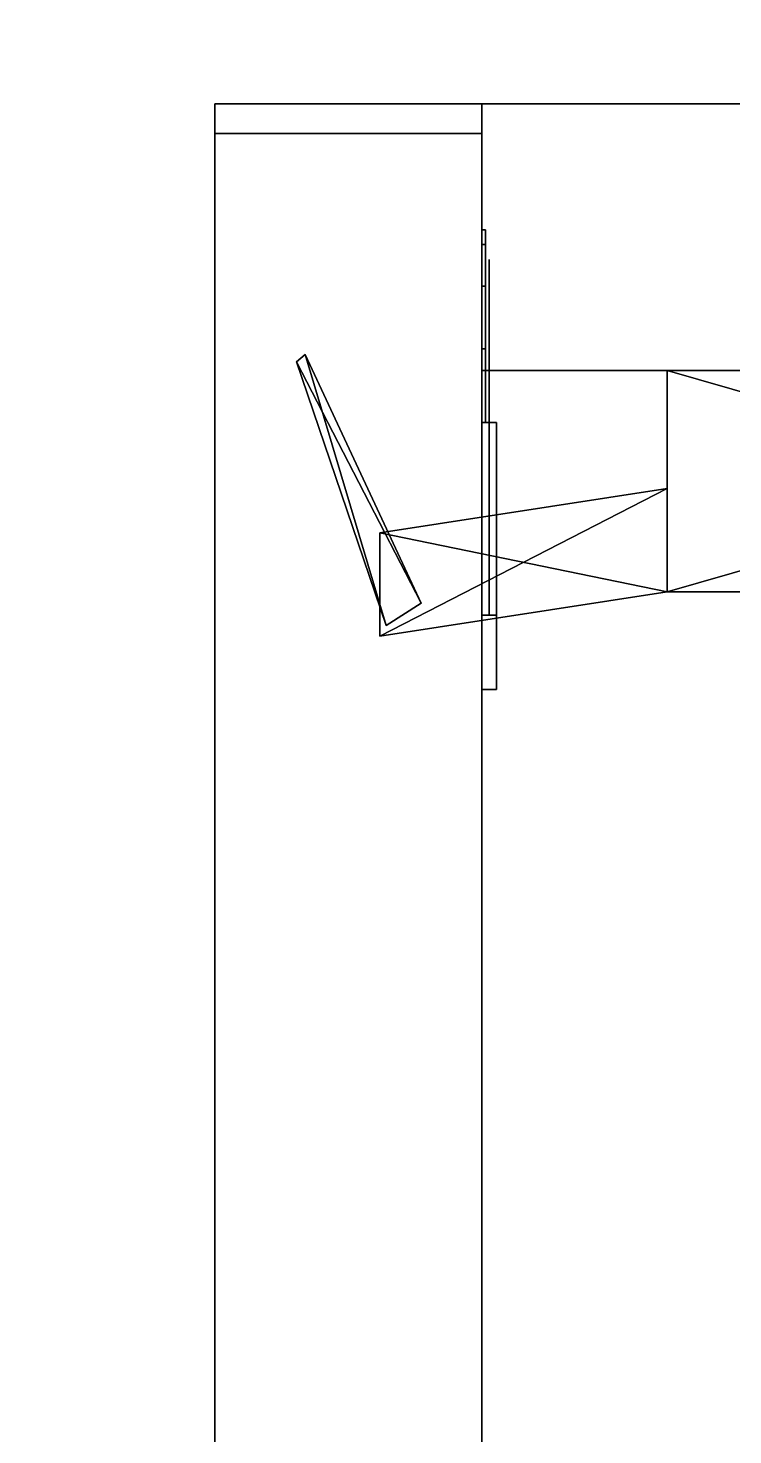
# Model space of a CAD drawing. Extents: x -150 to 2334, y -150 to 2984.
# Drawn here: x 1583.4 to 1630.9, y 2148 to 2242.9 of the extents above; entities that cross this region are included whole.
import ezdxf

# ---------------------------------------------------------------- set-up
doc = ezdxf.new("R2010")
doc.units = 0
for name, color, linetype in [('LAYER0', 7, 'CONTINUOUS'), ('LAYER176', 251, 'CONTINUOUS'), ('LAYER276', 7, 'CONTINUOUS'), ('LAYER311', 7, 'CONTINUOUS'), ('LAYER349', 28, 'CONTINUOUS'), ('LAYER350', 253, 'CONTINUOUS'), ('LAYER351', 28, 'CONTINUOUS'), ('LAYER352', 253, 'CONTINUOUS'), ('LAYER353', 28, 'CONTINUOUS'), ('LAYER354', 253, 'CONTINUOUS'), ('LAYER355', 28, 'CONTINUOUS'), ('LAYER356', 253, 'CONTINUOUS'), ('LAYER357', 28, 'CONTINUOUS'), ('LAYER358', 253, 'CONTINUOUS'), ('LAYER359', 251, 'CONTINUOUS'), ('LAYER727', 251, 'CONTINUOUS'), ('LAYER731', 251, 'CONTINUOUS')]:
    doc.layers.add(name, color=color, linetype=linetype)

msp = doc.modelspace()

# ---------------------------------------------------------------- linework, layer by layer
at = {"layer": 'LAYER0', "invisible_edges": 1}
for points in [[(2334, 2984, -5), (-150, -150, -5), (-150, 2984, -5), (2334, 2984, -5)], [(-150, -150, -5), (2334, 2984, -5), (2334, -150, -5), (-150, -150, -5)], [(2334, -150), (-150, 2984), (-150, -150), (2334, -150)], [(-150, 2984), (2334, -150), (2334, 2984), (-150, 2984)]]:
    msp.add_3dface(points, dxfattribs=at)
at = {"layer": 'LAYER176', "invisible_edges": 1}
for points in [[(2164, 2237.792), (1614, 2219.792), (1614, 2237.792), (2164, 2237.792)], [(1614, 2219.792), (2164, 2237.792), (2164, 2219.792), (1614, 2219.792)], [(1614, 2237.792, 2350), (1614, 2219.792), (1614, 2219.792, 2350), (1614, 2237.792, 2350)], [(1614, 2219.792), (1614, 2237.792, 2350), (1614, 2237.792), (1614, 2219.792)], [(2164, 2219.792, 2350), (1614, 2237.792, 2350), (1614, 2219.792, 2350), (2164, 2219.792, 2350)], [(1614, 2237.792, 2350), (2164, 2219.792, 2350), (2164, 2237.792, 2350), (1614, 2237.792, 2350)], [(1614, 2237.792, 2350), (2164, 2237.792), (1614, 2237.792), (1614, 2237.792, 2350)], [(2164, 2237.792), (1614, 2237.792, 2350), (2164, 2237.792, 2350), (2164, 2237.792)], [(2164, 2219.792, 2350), (1614, 2219.792), (2164, 2219.792), (2164, 2219.792, 2350)], [(1614, 2219.792), (2164, 2219.792, 2350), (1614, 2219.792, 2350), (1614, 2219.792)]]:
    msp.add_3dface(points, dxfattribs=at)
at = {"layer": 'LAYER276', "invisible_edges": 1}
for points in [[(2164, 1507.122, 80), (1614, 2219.792, 80), (2164, 2219.792, 80), (2164, 1507.122, 80)], [(1614, 2219.792, 80), (2164, 1507.122, 80), (1614, 1507.122, 80), (1614, 2219.792, 80)], [(2164, 2219.792, 98), (1614, 2219.792, 80), (1614, 2219.792, 98), (2164, 2219.792, 98)], [(1614, 2219.792, 80), (2164, 2219.792, 98), (2164, 2219.792, 80), (1614, 2219.792, 80)], [(1614, 1507.122, 98), (1614, 2219.792, 80), (1614, 1507.122, 80), (1614, 1507.122, 98)], [(1614, 2219.792, 80), (1614, 1507.122, 98), (1614, 2219.792, 98), (1614, 2219.792, 80)], [(1614, 1507.122, 98), (2164, 2219.792, 98), (1614, 2219.792, 98), (1614, 1507.122, 98)], [(2164, 2219.792, 98), (1614, 1507.122, 98), (2164, 1507.122, 98), (2164, 2219.792, 98)]]:
    msp.add_3dface(points, dxfattribs=at)
at = {"layer": 'LAYER311', "invisible_edges": 1}
for points in [[(2164, 2219.792, 2349), (1614, 1507.122, 2349), (2164, 1507.122, 2349), (2164, 2219.792, 2349)], [(1614, 1507.122, 2349), (2164, 2219.792, 2349), (1614, 2219.792, 2349), (1614, 1507.122, 2349)], [(2164, 2219.792, 2349), (1614, 2219.792, 2331), (1614, 2219.792, 2349), (2164, 2219.792, 2349)], [(1614, 2219.792, 2331), (2164, 2219.792, 2349), (2164, 2219.792, 2331), (1614, 2219.792, 2331)], [(1614, 2219.792, 2331), (1614, 1507.122, 2349), (1614, 2219.792, 2349), (1614, 2219.792, 2331)], [(1614, 1507.122, 2349), (1614, 2219.792, 2331), (1614, 1507.122, 2331), (1614, 1507.122, 2349)], [(1614, 2219.792, 2331), (2164, 1507.122, 2331), (1614, 1507.122, 2331), (1614, 2219.792, 2331)], [(2164, 1507.122, 2331), (1614, 2219.792, 2331), (2164, 2219.792, 2331), (2164, 1507.122, 2331)]]:
    msp.add_3dface(points, dxfattribs=at)
at = {"layer": 'LAYER349'}
for points, invisible_edges in [([(1614.25, 2228.302, 178.0251), (1614.25, 2229.292, 183), (1614.25, 2227.292, 183), (1614.25, 2227.292, 177.5)], 10), ([(1614.25, 2229.292, 183), (1614.25, 2228.302, 187.9749), (1614.25, 2227.292, 188.5), (1614.25, 2227.292, 183)], 10), ([(1614.25, 2225.484, 173.8076), (1614.25, 2228.302, 178.0251), (1614.25, 2227.292, 177.5), (1614.25, 2223.792, 177.5)], 10), ([(1614.25, 2228.302, 187.9749), (1614.25, 2225.484, 192.1924), (1614.25, 2223.792, 188.5), (1614.25, 2227.292, 188.5)], 10), ([(1614.5, 2227.292, 188.5), (1614.5, 2227.292, 177.5), (1614.5, 2220.292, 177.5), (1614.5, 2220.501, 188.3167)], 4), ([(1614.25, 2221.267, 170.9896), (1614.25, 2225.484, 173.8076), (1614.25, 2223.792, 177.5), (1614.25, 2220.292, 177.5)], 10), ([(1614.25, 2225.484, 192.1924), (1614.25, 2221.267, 195.0104), (1614.25, 2220.292, 188.5), (1614.25, 2223.792, 188.5)], 10), ([(1614.25, 2216.292, 170), (1614.25, 2221.267, 170.9896), (1614.25, 2220.292, 177.5), (1614.25, 2216.292, 174)], 2), ([(1614.25, 2221.267, 195.0104), (1614.25, 2216.292, 196), (1614.25, 2216.292, 192), (1614.25, 2220.292, 188.5)], 8), ([(1614.5, 2220.501, 188.3167), (1614.5, 2220.292, 177.5), (1614.5, 2216.292, 174), (1614.5, 2216.292, 192)], 5), ([(1614.5, 2216.292, 192), (1614.5, 2216.292, 174), (1614.5, 2203.292, 174), (1614.5, 2203.292, 192)], 1), ([(1615, 2198.292, 162), (1615, 2203.292, 174), (1615, 2216.292, 174), (1615, 2216.292, 162)], 1), ([(1615, 2198.292, 204), (1615, 2203.292, 192), (1615, 2216.292, 192), (1615, 2216.292, 204)], 1), ([(1615, 2198.292, 204), (1615, 2198.292, 162), (1615, 2203.292, 174), (1615, 2203.292, 192)], 10)]:
    msp.add_3dface(points, dxfattribs=dict(at, invisible_edges=invisible_edges))
for points in [[(1614, 2216.292, 174), (1614, 2216.292, 162), (1614, 2216.292, 174)], [(1614, 2216.292, 192), (1614, 2216.292, 204), (1614, 2216.292, 192)], [(1615, 2203.292, 174), (1614, 2203.292, 174), (1614, 2216.292, 174), (1615, 2216.292, 174)], [(1615, 2216.292, 174), (1614, 2216.292, 174), (1614, 2216.292, 162), (1615, 2216.292, 162)], [(1615, 2216.292, 162), (1614, 2216.292, 162), (1614, 2198.292, 162), (1615, 2198.292, 162)], [(1615, 2203.292, 192), (1614, 2203.292, 192), (1614, 2216.292, 192), (1615, 2216.292, 192)], [(1615, 2216.292, 192), (1614, 2216.292, 192), (1614, 2216.292, 204), (1615, 2216.292, 204)], [(1615, 2216.292, 204), (1614, 2216.292, 204), (1614, 2198.292, 204), (1615, 2198.292, 204)], [(1614, 2198.292, 162), (1614, 2216.292, 162), (1614, 2216.292, 204), (1614, 2198.292, 204)], [(1615, 2198.292, 162), (1615, 2216.292, 162), (1615, 2216.292, 162), (1615, 2198.292, 162)], [(1615, 2198.292, 204), (1615, 2216.292, 204), (1615, 2216.292, 204), (1615, 2198.292, 204)], [(1614, 2203.292, 174), (1614, 2203.292, 192), (1614, 2203.292, 174)], [(1615, 2203.292, 174), (1614, 2203.292, 174), (1614, 2203.292, 192), (1615, 2203.292, 192)], [(1615, 2198.292, 204), (1614, 2198.292, 204), (1615, 2198.292, 204)], [(1614, 2198.292, 162), (1614, 2198.292, 204), (1615, 2198.292, 204), (1615, 2198.292, 162)]]:
    msp.add_3dface(points, dxfattribs=at)
at = {"layer": 'LAYER350'}
for points in [[(1609.925, 2204.1, 177.3477), (1601.5, 2220.383, 177.3477), (1602.077, 2220.874, 177.3477), (1609.925, 2204.1, 177.3477)], [(1601.5, 2220.383, 188.652), (1607.544, 2202.61, 188.652), (1602.077, 2220.874, 188.652), (1601.5, 2220.383, 188.652)], [(1602.077, 2220.874, 188.652), (1607.544, 2202.61, 188.652), (1609.925, 2204.1, 188.652), (1602.077, 2220.874, 188.652)], [(1607.544, 2202.61, 177.3477), (1601.5, 2220.383, 177.3477), (1609.925, 2204.1, 177.3477), (1607.544, 2202.61, 177.3477)], [(1607.544, 2202.61, 177.3477), (1601.5, 2220.383, 188.652), (1601.5, 2220.383, 177.3477), (1607.544, 2202.61, 177.3477)], [(1607.544, 2202.61, 188.652), (1601.5, 2220.383, 188.652), (1607.544, 2202.61, 177.3477), (1607.544, 2202.61, 188.652)], [(1678.5, 2219.792, 176.2174), (1626.5, 2204.871, 176.2174), (1626.5, 2219.792, 176.2174), (1678.5, 2219.792, 176.2174)], [(1678.5, 2204.871, 176.2174), (1626.5, 2204.871, 176.2174), (1678.5, 2219.792, 176.2174), (1678.5, 2204.871, 176.2174)], [(1626.5, 2219.792, 189.7826), (1678.5, 2204.871, 189.7826), (1678.5, 2219.792, 189.7826), (1626.5, 2219.792, 189.7826)], [(1626.5, 2204.871, 189.7826), (1678.5, 2204.871, 189.7826), (1626.5, 2219.792, 189.7826), (1626.5, 2204.871, 189.7826)], [(1626.5, 2211.834, 176.2174), (1607.135, 2201.886, 176.2174), (1607.135, 2208.85, 176.2174), (1626.5, 2211.834, 176.2174)], [(1626.5, 2204.871, 176.2174), (1607.135, 2201.886, 176.2174), (1626.5, 2211.834, 176.2174), (1626.5, 2204.871, 176.2174)], [(1607.135, 2208.85, 189.7826), (1626.5, 2204.871, 189.7826), (1626.5, 2211.834, 189.7826), (1607.135, 2208.85, 189.7826)], [(1607.135, 2201.886, 189.7826), (1626.5, 2204.871, 189.7826), (1607.135, 2208.85, 189.7826), (1607.135, 2201.886, 189.7826)], [(1626.5, 2204.871, 176.2174), (1607.135, 2201.886, 189.7826), (1607.135, 2201.886, 176.2174), (1626.5, 2204.871, 176.2174)], [(1626.5, 2204.871, 189.7826), (1607.135, 2201.886, 189.7826), (1626.5, 2204.871, 176.2174), (1626.5, 2204.871, 189.7826)], [(1678.5, 2204.871, 176.2174), (1626.5, 2204.871, 189.7826), (1626.5, 2204.871, 176.2174), (1678.5, 2204.871, 176.2174)], [(1678.5, 2204.871, 189.7826), (1626.5, 2204.871, 189.7826), (1678.5, 2204.871, 176.2174), (1678.5, 2204.871, 189.7826)]]:
    msp.add_3dface(points, dxfattribs=at)
at = {"layer": 'LAYER351'}
for points, invisible_edges in [([(1614.25, 2228.302, 694.0251), (1614.25, 2229.292, 699), (1614.25, 2227.292, 699), (1614.25, 2227.292, 693.5)], 10), ([(1614.25, 2229.292, 699), (1614.25, 2228.302, 703.9749), (1614.25, 2227.292, 704.5), (1614.25, 2227.292, 699)], 10), ([(1614.25, 2225.484, 689.8076), (1614.25, 2228.302, 694.0251), (1614.25, 2227.292, 693.5), (1614.25, 2223.792, 693.5)], 10), ([(1614.25, 2228.302, 703.9749), (1614.25, 2225.484, 708.1924), (1614.25, 2223.792, 704.5), (1614.25, 2227.292, 704.5)], 10), ([(1614.5, 2227.292, 704.5), (1614.5, 2227.292, 693.5), (1614.5, 2220.292, 693.5), (1614.5, 2220.501, 704.3167)], 4), ([(1614.25, 2221.267, 686.9896), (1614.25, 2225.484, 689.8076), (1614.25, 2223.792, 693.5), (1614.25, 2220.292, 693.5)], 10), ([(1614.25, 2225.484, 708.1924), (1614.25, 2221.267, 711.0104), (1614.25, 2220.292, 704.5), (1614.25, 2223.792, 704.5)], 10), ([(1614.25, 2216.292, 686), (1614.25, 2221.267, 686.9896), (1614.25, 2220.292, 693.5), (1614.25, 2216.292, 690)], 2), ([(1614.25, 2221.267, 711.0104), (1614.25, 2216.292, 712), (1614.25, 2216.292, 708), (1614.25, 2220.292, 704.5)], 8), ([(1614.5, 2220.501, 704.3167), (1614.5, 2220.292, 693.5), (1614.5, 2216.292, 690), (1614.5, 2216.292, 708)], 5), ([(1614.5, 2216.292, 708), (1614.5, 2216.292, 690), (1614.5, 2203.292, 690), (1614.5, 2203.292, 708)], 1), ([(1615, 2198.292, 678), (1615, 2203.292, 690), (1615, 2216.292, 690), (1615, 2216.292, 678)], 1), ([(1615, 2198.292, 720), (1615, 2203.292, 708), (1615, 2216.292, 708), (1615, 2216.292, 720)], 1), ([(1615, 2198.292, 720), (1615, 2198.292, 678), (1615, 2203.292, 690), (1615, 2203.292, 708)], 10)]:
    msp.add_3dface(points, dxfattribs=dict(at, invisible_edges=invisible_edges))
for points in [[(1614, 2216.292, 690), (1614, 2216.292, 678), (1614, 2216.292, 690)], [(1614, 2216.292, 708), (1614, 2216.292, 720), (1614, 2216.292, 708)], [(1615, 2203.292, 690), (1614, 2203.292, 690), (1614, 2216.292, 690), (1615, 2216.292, 690)], [(1615, 2216.292, 690), (1614, 2216.292, 690), (1614, 2216.292, 678), (1615, 2216.292, 678)], [(1615, 2216.292, 678), (1614, 2216.292, 678), (1614, 2198.292, 678), (1615, 2198.292, 678)], [(1615, 2203.292, 708), (1614, 2203.292, 708), (1614, 2216.292, 708), (1615, 2216.292, 708)], [(1615, 2216.292, 708), (1614, 2216.292, 708), (1614, 2216.292, 720), (1615, 2216.292, 720)], [(1615, 2216.292, 720), (1614, 2216.292, 720), (1614, 2198.292, 720), (1615, 2198.292, 720)], [(1614, 2198.292, 678), (1614, 2216.292, 678), (1614, 2216.292, 720), (1614, 2198.292, 720)], [(1615, 2198.292, 678), (1615, 2216.292, 678), (1615, 2216.292, 678), (1615, 2198.292, 678)], [(1615, 2198.292, 720), (1615, 2216.292, 720), (1615, 2216.292, 720), (1615, 2198.292, 720)], [(1614, 2203.292, 690), (1614, 2203.292, 708), (1614, 2203.292, 690)], [(1615, 2203.292, 690), (1614, 2203.292, 690), (1614, 2203.292, 708), (1615, 2203.292, 708)], [(1615, 2198.292, 720), (1614, 2198.292, 720), (1615, 2198.292, 720)], [(1614, 2198.292, 678), (1614, 2198.292, 720), (1615, 2198.292, 720), (1615, 2198.292, 678)]]:
    msp.add_3dface(points, dxfattribs=at)
at = {"layer": 'LAYER352'}
for points in [[(1609.925, 2204.1, 693.3477), (1601.5, 2220.383, 693.3477), (1602.077, 2220.874, 693.3477), (1609.925, 2204.1, 693.3477)], [(1601.5, 2220.383, 704.652), (1607.544, 2202.61, 704.652), (1602.077, 2220.874, 704.652), (1601.5, 2220.383, 704.652)], [(1602.077, 2220.874, 704.652), (1607.544, 2202.61, 704.652), (1609.925, 2204.1, 704.652), (1602.077, 2220.874, 704.652)], [(1607.544, 2202.61, 693.3477), (1601.5, 2220.383, 693.3477), (1609.925, 2204.1, 693.3477), (1607.544, 2202.61, 693.3477)], [(1607.544, 2202.61, 693.3477), (1601.5, 2220.383, 704.652), (1601.5, 2220.383, 693.3477), (1607.544, 2202.61, 693.3477)], [(1607.544, 2202.61, 704.652), (1601.5, 2220.383, 704.652), (1607.544, 2202.61, 693.3477), (1607.544, 2202.61, 704.652)], [(1678.5, 2219.792, 692.2174), (1626.5, 2204.871, 692.2174), (1626.5, 2219.792, 692.2174), (1678.5, 2219.792, 692.2174)], [(1678.5, 2204.871, 692.2174), (1626.5, 2204.871, 692.2174), (1678.5, 2219.792, 692.2174), (1678.5, 2204.871, 692.2174)], [(1626.5, 2219.792, 705.7826), (1678.5, 2204.871, 705.7826), (1678.5, 2219.792, 705.7826), (1626.5, 2219.792, 705.7826)], [(1626.5, 2204.871, 705.7826), (1678.5, 2204.871, 705.7826), (1626.5, 2219.792, 705.7826), (1626.5, 2204.871, 705.7826)], [(1626.5, 2211.834, 692.2174), (1607.135, 2201.886, 692.2174), (1607.135, 2208.85, 692.2174), (1626.5, 2211.834, 692.2174)], [(1626.5, 2204.871, 692.2174), (1607.135, 2201.886, 692.2174), (1626.5, 2211.834, 692.2174), (1626.5, 2204.871, 692.2174)], [(1607.135, 2208.85, 705.7826), (1626.5, 2204.871, 705.7826), (1626.5, 2211.834, 705.7826), (1607.135, 2208.85, 705.7826)], [(1607.135, 2201.886, 705.7826), (1626.5, 2204.871, 705.7826), (1607.135, 2208.85, 705.7826), (1607.135, 2201.886, 705.7826)], [(1626.5, 2204.871, 692.2174), (1607.135, 2201.886, 705.7826), (1607.135, 2201.886, 692.2174), (1626.5, 2204.871, 692.2174)], [(1626.5, 2204.871, 705.7826), (1607.135, 2201.886, 705.7826), (1626.5, 2204.871, 692.2174), (1626.5, 2204.871, 705.7826)], [(1678.5, 2204.871, 692.2174), (1626.5, 2204.871, 705.7826), (1626.5, 2204.871, 692.2174), (1678.5, 2204.871, 692.2174)], [(1678.5, 2204.871, 705.7826), (1626.5, 2204.871, 705.7826), (1678.5, 2204.871, 692.2174), (1678.5, 2204.871, 705.7826)]]:
    msp.add_3dface(points, dxfattribs=at)
at = {"layer": 'LAYER353'}
for points, invisible_edges in [([(1614.25, 2228.302, 1210.025), (1614.25, 2229.292, 1215), (1614.25, 2227.292, 1215), (1614.25, 2227.292, 1209.5)], 10), ([(1614.25, 2229.292, 1215), (1614.25, 2228.302, 1219.975), (1614.25, 2227.292, 1220.5), (1614.25, 2227.292, 1215)], 10), ([(1614.25, 2225.484, 1205.808), (1614.25, 2228.302, 1210.025), (1614.25, 2227.292, 1209.5), (1614.25, 2223.792, 1209.5)], 10), ([(1614.25, 2228.302, 1219.975), (1614.25, 2225.484, 1224.192), (1614.25, 2223.792, 1220.5), (1614.25, 2227.292, 1220.5)], 10), ([(1614.5, 2227.292, 1220.5), (1614.5, 2227.292, 1209.5), (1614.5, 2220.292, 1209.5), (1614.5, 2220.501, 1220.317)], 4), ([(1614.25, 2221.267, 1202.99), (1614.25, 2225.484, 1205.808), (1614.25, 2223.792, 1209.5), (1614.25, 2220.292, 1209.5)], 10), ([(1614.25, 2225.484, 1224.192), (1614.25, 2221.267, 1227.01), (1614.25, 2220.292, 1220.5), (1614.25, 2223.792, 1220.5)], 10), ([(1614.25, 2216.292, 1202), (1614.25, 2221.267, 1202.99), (1614.25, 2220.292, 1209.5), (1614.25, 2216.292, 1206)], 2), ([(1614.25, 2221.267, 1227.01), (1614.25, 2216.292, 1228), (1614.25, 2216.292, 1224), (1614.25, 2220.292, 1220.5)], 8), ([(1614.5, 2220.501, 1220.317), (1614.5, 2220.292, 1209.5), (1614.5, 2216.292, 1206), (1614.5, 2216.292, 1224)], 5), ([(1614.5, 2216.292, 1224), (1614.5, 2216.292, 1206), (1614.5, 2203.292, 1206), (1614.5, 2203.292, 1224)], 1), ([(1615, 2198.292, 1194), (1615, 2203.292, 1206), (1615, 2216.292, 1206), (1615, 2216.292, 1194)], 1), ([(1615, 2198.292, 1236), (1615, 2203.292, 1224), (1615, 2216.292, 1224), (1615, 2216.292, 1236)], 1), ([(1615, 2198.292, 1236), (1615, 2198.292, 1194), (1615, 2203.292, 1206), (1615, 2203.292, 1224)], 10)]:
    msp.add_3dface(points, dxfattribs=dict(at, invisible_edges=invisible_edges))
for points in [[(1614, 2216.292, 1206), (1614, 2216.292, 1194), (1614, 2216.292, 1206)], [(1614, 2216.292, 1224), (1614, 2216.292, 1236), (1614, 2216.292, 1224)], [(1615, 2203.292, 1206), (1614, 2203.292, 1206), (1614, 2216.292, 1206), (1615, 2216.292, 1206)], [(1615, 2216.292, 1206), (1614, 2216.292, 1206), (1614, 2216.292, 1194), (1615, 2216.292, 1194)], [(1615, 2216.292, 1194), (1614, 2216.292, 1194), (1614, 2198.292, 1194), (1615, 2198.292, 1194)], [(1615, 2203.292, 1224), (1614, 2203.292, 1224), (1614, 2216.292, 1224), (1615, 2216.292, 1224)], [(1615, 2216.292, 1224), (1614, 2216.292, 1224), (1614, 2216.292, 1236), (1615, 2216.292, 1236)], [(1615, 2216.292, 1236), (1614, 2216.292, 1236), (1614, 2198.292, 1236), (1615, 2198.292, 1236)], [(1614, 2198.292, 1194), (1614, 2216.292, 1194), (1614, 2216.292, 1236), (1614, 2198.292, 1236)], [(1615, 2198.292, 1194), (1615, 2216.292, 1194), (1615, 2216.292, 1194), (1615, 2198.292, 1194)], [(1615, 2198.292, 1236), (1615, 2216.292, 1236), (1615, 2216.292, 1236), (1615, 2198.292, 1236)], [(1614, 2203.292, 1206), (1614, 2203.292, 1224), (1614, 2203.292, 1206)], [(1615, 2203.292, 1206), (1614, 2203.292, 1206), (1614, 2203.292, 1224), (1615, 2203.292, 1224)], [(1615, 2198.292, 1236), (1614, 2198.292, 1236), (1615, 2198.292, 1236)], [(1614, 2198.292, 1194), (1614, 2198.292, 1236), (1615, 2198.292, 1236), (1615, 2198.292, 1194)]]:
    msp.add_3dface(points, dxfattribs=at)
at = {"layer": 'LAYER354'}
for points in [[(1609.925, 2204.1, 1209.348), (1601.5, 2220.383, 1209.348), (1602.077, 2220.874, 1209.348), (1609.925, 2204.1, 1209.348)], [(1601.5, 2220.383, 1220.652), (1607.544, 2202.61, 1220.652), (1602.077, 2220.874, 1220.652), (1601.5, 2220.383, 1220.652)], [(1602.077, 2220.874, 1220.652), (1607.544, 2202.61, 1220.652), (1609.925, 2204.1, 1220.652), (1602.077, 2220.874, 1220.652)], [(1607.544, 2202.61, 1209.348), (1601.5, 2220.383, 1209.348), (1609.925, 2204.1, 1209.348), (1607.544, 2202.61, 1209.348)], [(1607.544, 2202.61, 1209.348), (1601.5, 2220.383, 1220.652), (1601.5, 2220.383, 1209.348), (1607.544, 2202.61, 1209.348)], [(1607.544, 2202.61, 1220.652), (1601.5, 2220.383, 1220.652), (1607.544, 2202.61, 1209.348), (1607.544, 2202.61, 1220.652)], [(1678.5, 2219.792, 1208.217), (1626.5, 2204.871, 1208.217), (1626.5, 2219.792, 1208.217), (1678.5, 2219.792, 1208.217)], [(1678.5, 2204.871, 1208.217), (1626.5, 2204.871, 1208.217), (1678.5, 2219.792, 1208.217), (1678.5, 2204.871, 1208.217)], [(1626.5, 2219.792, 1221.783), (1678.5, 2204.871, 1221.783), (1678.5, 2219.792, 1221.783), (1626.5, 2219.792, 1221.783)], [(1626.5, 2204.871, 1221.783), (1678.5, 2204.871, 1221.783), (1626.5, 2219.792, 1221.783), (1626.5, 2204.871, 1221.783)], [(1626.5, 2211.834, 1208.217), (1607.135, 2201.886, 1208.217), (1607.135, 2208.85, 1208.217), (1626.5, 2211.834, 1208.217)], [(1626.5, 2204.871, 1208.217), (1607.135, 2201.886, 1208.217), (1626.5, 2211.834, 1208.217), (1626.5, 2204.871, 1208.217)], [(1607.135, 2208.85, 1221.783), (1626.5, 2204.871, 1221.783), (1626.5, 2211.834, 1221.783), (1607.135, 2208.85, 1221.783)], [(1607.135, 2201.886, 1221.783), (1626.5, 2204.871, 1221.783), (1607.135, 2208.85, 1221.783), (1607.135, 2201.886, 1221.783)], [(1626.5, 2204.871, 1208.217), (1607.135, 2201.886, 1221.783), (1607.135, 2201.886, 1208.217), (1626.5, 2204.871, 1208.217)], [(1626.5, 2204.871, 1221.783), (1607.135, 2201.886, 1221.783), (1626.5, 2204.871, 1208.217), (1626.5, 2204.871, 1221.783)], [(1678.5, 2204.871, 1208.217), (1626.5, 2204.871, 1221.783), (1626.5, 2204.871, 1208.217), (1678.5, 2204.871, 1208.217)], [(1678.5, 2204.871, 1221.783), (1626.5, 2204.871, 1221.783), (1678.5, 2204.871, 1208.217), (1678.5, 2204.871, 1221.783)]]:
    msp.add_3dface(points, dxfattribs=at)
at = {"layer": 'LAYER355'}
for points, invisible_edges in [([(1614.25, 2228.302, 1726.025), (1614.25, 2229.292, 1731), (1614.25, 2227.292, 1731), (1614.25, 2227.292, 1725.5)], 10), ([(1614.25, 2229.292, 1731), (1614.25, 2228.302, 1735.975), (1614.25, 2227.292, 1736.5), (1614.25, 2227.292, 1731)], 10), ([(1614.25, 2225.484, 1721.808), (1614.25, 2228.302, 1726.025), (1614.25, 2227.292, 1725.5), (1614.25, 2223.792, 1725.5)], 10), ([(1614.25, 2228.302, 1735.975), (1614.25, 2225.484, 1740.192), (1614.25, 2223.792, 1736.5), (1614.25, 2227.292, 1736.5)], 10), ([(1614.5, 2227.292, 1736.5), (1614.5, 2227.292, 1725.5), (1614.5, 2220.292, 1725.5), (1614.5, 2220.501, 1736.317)], 4), ([(1614.25, 2221.267, 1718.99), (1614.25, 2225.484, 1721.808), (1614.25, 2223.792, 1725.5), (1614.25, 2220.292, 1725.5)], 10), ([(1614.25, 2225.484, 1740.192), (1614.25, 2221.267, 1743.01), (1614.25, 2220.292, 1736.5), (1614.25, 2223.792, 1736.5)], 10), ([(1614.25, 2216.292, 1718), (1614.25, 2221.267, 1718.99), (1614.25, 2220.292, 1725.5), (1614.25, 2216.292, 1722)], 2), ([(1614.25, 2221.267, 1743.01), (1614.25, 2216.292, 1744), (1614.25, 2216.292, 1740), (1614.25, 2220.292, 1736.5)], 8), ([(1614.5, 2220.501, 1736.317), (1614.5, 2220.292, 1725.5), (1614.5, 2216.292, 1722), (1614.5, 2216.292, 1740)], 5), ([(1614.5, 2216.292, 1740), (1614.5, 2216.292, 1722), (1614.5, 2203.292, 1722), (1614.5, 2203.292, 1740)], 1), ([(1615, 2198.292, 1710), (1615, 2203.292, 1722), (1615, 2216.292, 1722), (1615, 2216.292, 1710)], 1), ([(1615, 2198.292, 1752), (1615, 2203.292, 1740), (1615, 2216.292, 1740), (1615, 2216.292, 1752)], 1), ([(1615, 2198.292, 1752), (1615, 2198.292, 1710), (1615, 2203.292, 1722), (1615, 2203.292, 1740)], 10)]:
    msp.add_3dface(points, dxfattribs=dict(at, invisible_edges=invisible_edges))
for points in [[(1614, 2216.292, 1722), (1614, 2216.292, 1710), (1614, 2216.292, 1722)], [(1614, 2216.292, 1740), (1614, 2216.292, 1752), (1614, 2216.292, 1740)], [(1615, 2203.292, 1722), (1614, 2203.292, 1722), (1614, 2216.292, 1722), (1615, 2216.292, 1722)], [(1615, 2216.292, 1722), (1614, 2216.292, 1722), (1614, 2216.292, 1710), (1615, 2216.292, 1710)], [(1615, 2216.292, 1710), (1614, 2216.292, 1710), (1614, 2198.292, 1710), (1615, 2198.292, 1710)], [(1615, 2203.292, 1740), (1614, 2203.292, 1740), (1614, 2216.292, 1740), (1615, 2216.292, 1740)], [(1615, 2216.292, 1740), (1614, 2216.292, 1740), (1614, 2216.292, 1752), (1615, 2216.292, 1752)], [(1615, 2216.292, 1752), (1614, 2216.292, 1752), (1614, 2198.292, 1752), (1615, 2198.292, 1752)], [(1614, 2198.292, 1710), (1614, 2216.292, 1710), (1614, 2216.292, 1752), (1614, 2198.292, 1752)], [(1615, 2198.292, 1710), (1615, 2216.292, 1710), (1615, 2216.292, 1710), (1615, 2198.292, 1710)], [(1615, 2198.292, 1752), (1615, 2216.292, 1752), (1615, 2216.292, 1752), (1615, 2198.292, 1752)], [(1614, 2203.292, 1722), (1614, 2203.292, 1740), (1614, 2203.292, 1722)], [(1615, 2203.292, 1722), (1614, 2203.292, 1722), (1614, 2203.292, 1740), (1615, 2203.292, 1740)], [(1615, 2198.292, 1752), (1614, 2198.292, 1752), (1615, 2198.292, 1752)], [(1614, 2198.292, 1710), (1614, 2198.292, 1752), (1615, 2198.292, 1752), (1615, 2198.292, 1710)]]:
    msp.add_3dface(points, dxfattribs=at)
at = {"layer": 'LAYER356'}
for points in [[(1609.925, 2204.1, 1725.348), (1601.5, 2220.383, 1725.348), (1602.077, 2220.874, 1725.348), (1609.925, 2204.1, 1725.348)], [(1601.5, 2220.383, 1736.652), (1607.544, 2202.61, 1736.652), (1602.077, 2220.874, 1736.652), (1601.5, 2220.383, 1736.652)], [(1602.077, 2220.874, 1736.652), (1607.544, 2202.61, 1736.652), (1609.925, 2204.1, 1736.652), (1602.077, 2220.874, 1736.652)], [(1607.544, 2202.61, 1725.348), (1601.5, 2220.383, 1725.348), (1609.925, 2204.1, 1725.348), (1607.544, 2202.61, 1725.348)], [(1607.544, 2202.61, 1725.348), (1601.5, 2220.383, 1736.652), (1601.5, 2220.383, 1725.348), (1607.544, 2202.61, 1725.348)], [(1607.544, 2202.61, 1736.652), (1601.5, 2220.383, 1736.652), (1607.544, 2202.61, 1725.348), (1607.544, 2202.61, 1736.652)], [(1678.5, 2219.792, 1724.217), (1626.5, 2204.871, 1724.217), (1626.5, 2219.792, 1724.217), (1678.5, 2219.792, 1724.217)], [(1678.5, 2204.871, 1724.217), (1626.5, 2204.871, 1724.217), (1678.5, 2219.792, 1724.217), (1678.5, 2204.871, 1724.217)], [(1626.5, 2219.792, 1737.783), (1678.5, 2204.871, 1737.783), (1678.5, 2219.792, 1737.783), (1626.5, 2219.792, 1737.783)], [(1626.5, 2204.871, 1737.783), (1678.5, 2204.871, 1737.783), (1626.5, 2219.792, 1737.783), (1626.5, 2204.871, 1737.783)], [(1626.5, 2211.834, 1724.217), (1607.135, 2201.886, 1724.217), (1607.135, 2208.85, 1724.217), (1626.5, 2211.834, 1724.217)], [(1626.5, 2204.871, 1724.217), (1607.135, 2201.886, 1724.217), (1626.5, 2211.834, 1724.217), (1626.5, 2204.871, 1724.217)], [(1607.135, 2208.85, 1737.783), (1626.5, 2204.871, 1737.783), (1626.5, 2211.834, 1737.783), (1607.135, 2208.85, 1737.783)], [(1607.135, 2201.886, 1737.783), (1626.5, 2204.871, 1737.783), (1607.135, 2208.85, 1737.783), (1607.135, 2201.886, 1737.783)], [(1626.5, 2204.871, 1724.217), (1607.135, 2201.886, 1737.783), (1607.135, 2201.886, 1724.217), (1626.5, 2204.871, 1724.217)], [(1626.5, 2204.871, 1737.783), (1607.135, 2201.886, 1737.783), (1626.5, 2204.871, 1724.217), (1626.5, 2204.871, 1737.783)], [(1678.5, 2204.871, 1724.217), (1626.5, 2204.871, 1737.783), (1626.5, 2204.871, 1724.217), (1678.5, 2204.871, 1724.217)], [(1678.5, 2204.871, 1737.783), (1626.5, 2204.871, 1737.783), (1678.5, 2204.871, 1724.217), (1678.5, 2204.871, 1737.783)]]:
    msp.add_3dface(points, dxfattribs=at)
at = {"layer": 'LAYER357'}
for points, invisible_edges in [([(1614.25, 2228.302, 2242.025), (1614.25, 2229.292, 2247), (1614.25, 2227.292, 2247), (1614.25, 2227.292, 2241.5)], 10), ([(1614.25, 2229.292, 2247), (1614.25, 2228.302, 2251.975), (1614.25, 2227.292, 2252.5), (1614.25, 2227.292, 2247)], 10), ([(1614.25, 2225.484, 2237.808), (1614.25, 2228.302, 2242.025), (1614.25, 2227.292, 2241.5), (1614.25, 2223.792, 2241.5)], 10), ([(1614.25, 2228.302, 2251.975), (1614.25, 2225.484, 2256.192), (1614.25, 2223.792, 2252.5), (1614.25, 2227.292, 2252.5)], 10), ([(1614.5, 2227.292, 2252.5), (1614.5, 2227.292, 2241.5), (1614.5, 2220.292, 2241.5), (1614.5, 2220.501, 2252.317)], 4), ([(1614.25, 2221.267, 2234.99), (1614.25, 2225.484, 2237.808), (1614.25, 2223.792, 2241.5), (1614.25, 2220.292, 2241.5)], 10), ([(1614.25, 2225.484, 2256.192), (1614.25, 2221.267, 2259.01), (1614.25, 2220.292, 2252.5), (1614.25, 2223.792, 2252.5)], 10), ([(1614.25, 2216.292, 2234), (1614.25, 2221.267, 2234.99), (1614.25, 2220.292, 2241.5), (1614.25, 2216.292, 2238)], 2), ([(1614.25, 2221.267, 2259.01), (1614.25, 2216.292, 2260), (1614.25, 2216.292, 2256), (1614.25, 2220.292, 2252.5)], 8), ([(1614.5, 2220.501, 2252.317), (1614.5, 2220.292, 2241.5), (1614.5, 2216.292, 2238), (1614.5, 2216.292, 2256)], 5), ([(1614.5, 2216.292, 2256), (1614.5, 2216.292, 2238), (1614.5, 2203.292, 2238), (1614.5, 2203.292, 2256)], 1), ([(1615, 2198.292, 2226), (1615, 2203.292, 2238), (1615, 2216.292, 2238), (1615, 2216.292, 2226)], 1), ([(1615, 2198.292, 2268), (1615, 2203.292, 2256), (1615, 2216.292, 2256), (1615, 2216.292, 2268)], 1), ([(1615, 2198.292, 2268), (1615, 2198.292, 2226), (1615, 2203.292, 2238), (1615, 2203.292, 2256)], 10)]:
    msp.add_3dface(points, dxfattribs=dict(at, invisible_edges=invisible_edges))
for points in [[(1614, 2216.292, 2238), (1614, 2216.292, 2226), (1614, 2216.292, 2238)], [(1614, 2216.292, 2256), (1614, 2216.292, 2268), (1614, 2216.292, 2256)], [(1615, 2203.292, 2238), (1614, 2203.292, 2238), (1614, 2216.292, 2238), (1615, 2216.292, 2238)], [(1615, 2216.292, 2238), (1614, 2216.292, 2238), (1614, 2216.292, 2226), (1615, 2216.292, 2226)], [(1615, 2216.292, 2226), (1614, 2216.292, 2226), (1614, 2198.292, 2226), (1615, 2198.292, 2226)], [(1615, 2203.292, 2256), (1614, 2203.292, 2256), (1614, 2216.292, 2256), (1615, 2216.292, 2256)], [(1615, 2216.292, 2256), (1614, 2216.292, 2256), (1614, 2216.292, 2268), (1615, 2216.292, 2268)], [(1615, 2216.292, 2268), (1614, 2216.292, 2268), (1614, 2198.292, 2268), (1615, 2198.292, 2268)], [(1614, 2198.292, 2226), (1614, 2216.292, 2226), (1614, 2216.292, 2268), (1614, 2198.292, 2268)], [(1615, 2198.292, 2226), (1615, 2216.292, 2226), (1615, 2216.292, 2226), (1615, 2198.292, 2226)], [(1615, 2198.292, 2268), (1615, 2216.292, 2268), (1615, 2216.292, 2268), (1615, 2198.292, 2268)], [(1614, 2203.292, 2238), (1614, 2203.292, 2256), (1614, 2203.292, 2238)], [(1615, 2203.292, 2238), (1614, 2203.292, 2238), (1614, 2203.292, 2256), (1615, 2203.292, 2256)], [(1615, 2198.292, 2268), (1614, 2198.292, 2268), (1615, 2198.292, 2268)], [(1614, 2198.292, 2226), (1614, 2198.292, 2268), (1615, 2198.292, 2268), (1615, 2198.292, 2226)]]:
    msp.add_3dface(points, dxfattribs=at)
at = {"layer": 'LAYER358'}
for points in [[(1609.925, 2204.1, 2241.348), (1601.5, 2220.383, 2241.348), (1602.077, 2220.874, 2241.348), (1609.925, 2204.1, 2241.348)], [(1601.5, 2220.383, 2252.652), (1607.544, 2202.61, 2252.652), (1602.077, 2220.874, 2252.652), (1601.5, 2220.383, 2252.652)], [(1602.077, 2220.874, 2252.652), (1607.544, 2202.61, 2252.652), (1609.925, 2204.1, 2252.652), (1602.077, 2220.874, 2252.652)], [(1607.544, 2202.61, 2241.348), (1601.5, 2220.383, 2241.348), (1609.925, 2204.1, 2241.348), (1607.544, 2202.61, 2241.348)], [(1607.544, 2202.61, 2241.348), (1601.5, 2220.383, 2252.652), (1601.5, 2220.383, 2241.348), (1607.544, 2202.61, 2241.348)], [(1607.544, 2202.61, 2252.652), (1601.5, 2220.383, 2252.652), (1607.544, 2202.61, 2241.348), (1607.544, 2202.61, 2252.652)], [(1678.5, 2219.792, 2240.217), (1626.5, 2204.871, 2240.217), (1626.5, 2219.792, 2240.217), (1678.5, 2219.792, 2240.217)], [(1678.5, 2204.871, 2240.217), (1626.5, 2204.871, 2240.217), (1678.5, 2219.792, 2240.217), (1678.5, 2204.871, 2240.217)], [(1626.5, 2219.792, 2253.783), (1678.5, 2204.871, 2253.783), (1678.5, 2219.792, 2253.783), (1626.5, 2219.792, 2253.783)], [(1626.5, 2204.871, 2253.783), (1678.5, 2204.871, 2253.783), (1626.5, 2219.792, 2253.783), (1626.5, 2204.871, 2253.783)], [(1626.5, 2211.834, 2240.217), (1607.135, 2201.886, 2240.217), (1607.135, 2208.85, 2240.217), (1626.5, 2211.834, 2240.217)], [(1626.5, 2204.871, 2240.217), (1607.135, 2201.886, 2240.217), (1626.5, 2211.834, 2240.217), (1626.5, 2204.871, 2240.217)], [(1607.135, 2208.85, 2253.783), (1626.5, 2204.871, 2253.783), (1626.5, 2211.834, 2253.783), (1607.135, 2208.85, 2253.783)], [(1607.135, 2201.886, 2253.783), (1626.5, 2204.871, 2253.783), (1607.135, 2208.85, 2253.783), (1607.135, 2201.886, 2253.783)], [(1626.5, 2204.871, 2240.217), (1607.135, 2201.886, 2253.783), (1607.135, 2201.886, 2240.217), (1626.5, 2204.871, 2240.217)], [(1626.5, 2204.871, 2253.783), (1607.135, 2201.886, 2253.783), (1626.5, 2204.871, 2240.217), (1626.5, 2204.871, 2253.783)], [(1678.5, 2204.871, 2240.217), (1626.5, 2204.871, 2253.783), (1626.5, 2204.871, 2240.217), (1678.5, 2204.871, 2240.217)], [(1678.5, 2204.871, 2253.783), (1626.5, 2204.871, 2253.783), (1678.5, 2204.871, 2240.217), (1678.5, 2204.871, 2253.783)]]:
    msp.add_3dface(points, dxfattribs=at)
at = {"layer": 'LAYER359', "invisible_edges": 1}
for points in [[(1614, 1864.958, 83), (1596, 2235.789, 83), (1614, 2235.789, 83), (1614, 1864.958, 83)], [(1596, 2235.789, 83), (1614, 1864.958, 83), (1596, 1864.958, 83), (1596, 2235.789, 83)], [(1596, 2235.789, 83), (1614, 2235.789, 2347), (1614, 2235.789, 83), (1596, 2235.789, 83)], [(1614, 2235.789, 2347), (1596, 2235.789, 83), (1596, 2235.789, 2347), (1614, 2235.789, 2347)], [(1596, 1864.958, 2347), (1614, 2235.789, 2347), (1596, 2235.789, 2347), (1596, 1864.958, 2347)], [(1614, 2235.789, 2347), (1596, 1864.958, 2347), (1614, 1864.958, 2347), (1614, 2235.789, 2347)], [(1596, 2235.789, 83), (1596, 1864.958, 2347), (1596, 2235.789, 2347), (1596, 2235.789, 83)], [(1596, 1864.958, 2347), (1596, 2235.789, 83), (1596, 1864.958, 83), (1596, 1864.958, 2347)], [(1614, 1864.958, 83), (1614, 2235.789, 2347), (1614, 1864.958, 2347), (1614, 1864.958, 83)], [(1614, 2235.789, 2347), (1614, 1864.958, 83), (1614, 2235.789, 83), (1614, 2235.789, 2347)]]:
    msp.add_3dface(points, dxfattribs=at)
at = {"layer": 'LAYER727', "invisible_edges": 1}
for points in [[(1614, -22.20801, 2350), (1614, 2237.792, 2420), (1614, 2237.792, 2350), (1614, -22.20801, 2350)], [(1614, 2237.792, 2420), (1614, -22.20801, 2350), (1614, -22.20801, 2420), (1614, 2237.792, 2420)], [(1632, 2237.792, 2350), (1614, 2237.792, 2420), (1632, 2237.792, 2420), (1632, 2237.792, 2350)], [(1614, 2237.792, 2420), (1632, 2237.792, 2350), (1614, 2237.792, 2350), (1614, 2237.792, 2420)], [(1632, -22.20801, 2420), (1614, 2237.792, 2420), (1614, -22.20801, 2420), (1632, -22.20801, 2420)], [(1614, 2237.792, 2420), (1632, -22.20801, 2420), (1632, 2237.792, 2420), (1614, 2237.792, 2420)], [(1632, 2237.792, 2350), (1614, -22.20801, 2350), (1614, 2237.792, 2350), (1632, 2237.792, 2350)], [(1614, -22.20801, 2350), (1632, 2237.792, 2350), (1632, -22.20801, 2350), (1614, -22.20801, 2350)]]:
    msp.add_3dface(points, dxfattribs=at)
at = {"layer": 'LAYER731', "invisible_edges": 1}
for points in [[(1596, -22.20801), (1596, 2237.792, 80), (1596, 2237.792), (1596, -22.20801)], [(1596, 2237.792, 80), (1596, -22.20801), (1596, -22.20801, 80), (1596, 2237.792, 80)], [(1614, 2237.792), (1596, 2237.792, 80), (1614, 2237.792, 80), (1614, 2237.792)], [(1596, 2237.792, 80), (1614, 2237.792), (1596, 2237.792), (1596, 2237.792, 80)], [(1614, -22.20801, 80), (1596, 2237.792, 80), (1596, -22.20801, 80), (1614, -22.20801, 80)], [(1596, 2237.792, 80), (1614, -22.20801, 80), (1614, 2237.792, 80), (1596, 2237.792, 80)], [(1614, 2237.792), (1596, -22.20801), (1596, 2237.792), (1614, 2237.792)], [(1596, -22.20801), (1614, 2237.792), (1614, -22.20801), (1596, -22.20801)], [(1614, -22.20801, 80), (1614, 2237.792), (1614, 2237.792, 80), (1614, -22.20801, 80)], [(1614, 2237.792), (1614, -22.20801, 80), (1614, -22.20801), (1614, 2237.792)]]:
    msp.add_3dface(points, dxfattribs=at)

# ---------------------------------------------------------------- meshes
at = {"layer": 'LAYER349'}
mesh = msp.add_polymesh((2, 9), dxfattribs=at)
for k, corner in enumerate([(1614.25, 2216.292, 170), (1614.25, 2221.267, 170.9896), (1614.25, 2225.484, 173.8076), (1614.25, 2228.302, 178.0251), (1614.25, 2229.292, 183), (1614.25, 2228.302, 187.9749), (1614.25, 2225.484, 192.1924), (1614.25, 2221.267, 195.0104), (1614.25, 2216.292, 196), (1614, 2216.292, 170), (1614, 2221.267, 170.9896), (1614, 2225.484, 173.8076), (1614, 2228.302, 178.0251), (1614, 2229.292, 183), (1614, 2228.302, 187.9749), (1614, 2225.484, 192.1924), (1614, 2221.267, 195.0104), (1614, 2216.292, 196)]):
    mesh.set_mesh_vertex(divmod(k, 9), corner)
at = {"layer": 'LAYER351'}
mesh = msp.add_polymesh((2, 9), dxfattribs=at)
for k, corner in enumerate([(1614.25, 2216.292, 686), (1614.25, 2221.267, 686.9896), (1614.25, 2225.484, 689.8076), (1614.25, 2228.302, 694.0251), (1614.25, 2229.292, 699), (1614.25, 2228.302, 703.9749), (1614.25, 2225.484, 708.1924), (1614.25, 2221.267, 711.0104), (1614.25, 2216.292, 712), (1614, 2216.292, 686), (1614, 2221.267, 686.9896), (1614, 2225.484, 689.8076), (1614, 2228.302, 694.0251), (1614, 2229.292, 699), (1614, 2228.302, 703.9749), (1614, 2225.484, 708.1924), (1614, 2221.267, 711.0104), (1614, 2216.292, 712)]):
    mesh.set_mesh_vertex(divmod(k, 9), corner)
at = {"layer": 'LAYER353'}
mesh = msp.add_polymesh((2, 9), dxfattribs=at)
for k, corner in enumerate([(1614.25, 2216.292, 1202), (1614.25, 2221.267, 1202.99), (1614.25, 2225.484, 1205.808), (1614.25, 2228.302, 1210.025), (1614.25, 2229.292, 1215), (1614.25, 2228.302, 1219.975), (1614.25, 2225.484, 1224.192), (1614.25, 2221.267, 1227.01), (1614.25, 2216.292, 1228), (1614, 2216.292, 1202), (1614, 2221.267, 1202.99), (1614, 2225.484, 1205.808), (1614, 2228.302, 1210.025), (1614, 2229.292, 1215), (1614, 2228.302, 1219.975), (1614, 2225.484, 1224.192), (1614, 2221.267, 1227.01), (1614, 2216.292, 1228)]):
    mesh.set_mesh_vertex(divmod(k, 9), corner)
at = {"layer": 'LAYER355'}
mesh = msp.add_polymesh((2, 9), dxfattribs=at)
for k, corner in enumerate([(1614.25, 2216.292, 1718), (1614.25, 2221.267, 1718.99), (1614.25, 2225.484, 1721.808), (1614.25, 2228.302, 1726.025), (1614.25, 2229.292, 1731), (1614.25, 2228.302, 1735.975), (1614.25, 2225.484, 1740.192), (1614.25, 2221.267, 1743.01), (1614.25, 2216.292, 1744), (1614, 2216.292, 1718), (1614, 2221.267, 1718.99), (1614, 2225.484, 1721.808), (1614, 2228.302, 1726.025), (1614, 2229.292, 1731), (1614, 2228.302, 1735.975), (1614, 2225.484, 1740.192), (1614, 2221.267, 1743.01), (1614, 2216.292, 1744)]):
    mesh.set_mesh_vertex(divmod(k, 9), corner)
at = {"layer": 'LAYER357'}
mesh = msp.add_polymesh((2, 9), dxfattribs=at)
for k, corner in enumerate([(1614.25, 2216.292, 2234), (1614.25, 2221.267, 2234.99), (1614.25, 2225.484, 2237.808), (1614.25, 2228.302, 2242.025), (1614.25, 2229.292, 2247), (1614.25, 2228.302, 2251.975), (1614.25, 2225.484, 2256.192), (1614.25, 2221.267, 2259.01), (1614.25, 2216.292, 2260), (1614, 2216.292, 2234), (1614, 2221.267, 2234.99), (1614, 2225.484, 2237.808), (1614, 2228.302, 2242.025), (1614, 2229.292, 2247), (1614, 2228.302, 2251.975), (1614, 2225.484, 2256.192), (1614, 2221.267, 2259.01), (1614, 2216.292, 2260)]):
    mesh.set_mesh_vertex(divmod(k, 9), corner)

doc.saveas('drawing.dxf')
